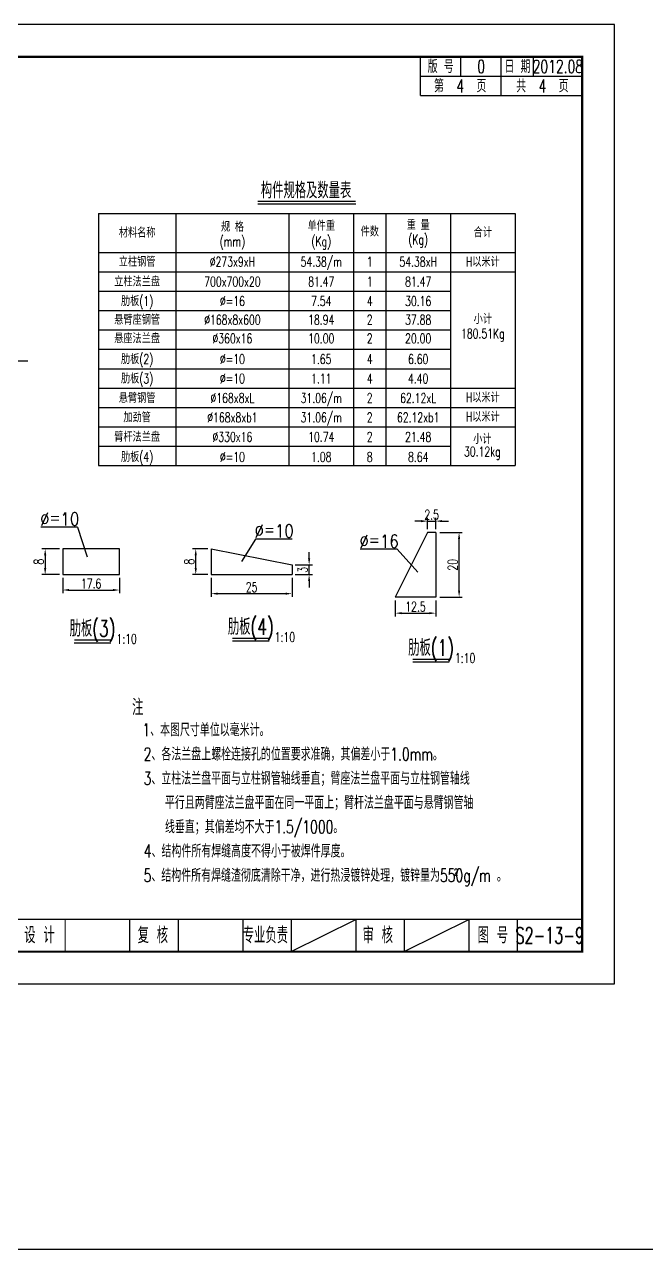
# Model space of a CAD drawing. Extents: x 4349 to 271026, y -15323 to -8945.
# Drawn here: x 4744.3 to 4936.9, y -10336.1 to -9956.9 of the extents above; entities that cross this region are included whole.
import ezdxf
from ezdxf.enums import TextEntityAlignment as Align

# ---------------------------------------------------------------- set-up
doc = ezdxf.new("R2010")
doc.units = 0
doc.header["$LTSCALE"] = 2
doc.header["$PDMODE"] = 32
doc.header["$PDSIZE"] = 0.3
doc.layers.get('0').update_dxf_attribs({"linetype": 'CONTINUOUS'})
doc.layers.get('DEFPOINTS').update_dxf_attribs({"linetype": 'CONTINUOUS'})
for name, color, linetype in [('图框', 7, 'CONTINUOUS'), ('尺寸标注', 4, 'CONTINUOUS'), ('文字', 7, 'CONTINUOUS'), ('文字符号', 7, 'CONTINUOUS'), ('结构1', 1, 'CONTINUOUS')]:
    doc.layers.add(name, color=color, linetype=linetype)
doc.styles.get("Standard").update_dxf_attribs({"font": 'simplex1.shx', "width": 0.7, "bigfont": 'hztxt.shx'})
doc.dimstyles.new('1：10', dxfattribs={"dimtxt": 3, "dimasz": 2, "dimexe": 1, "dimexo": 1, "dimgap": 0.5, "dimtad": 1, "dimrnd": 0.0095, "dimdsep": 46, "dimtxsty": 'Standard', "dimcen": 0.09, "dimclrd": 256, "dimclre": 256, "dimadec": 0, "dimazin": 0, "dimtfac": 1, "dimtix": 1, "dimtmove": 2, "dimatfit": 3, "dimfxl": 0, "dimtolj": 1, "dimtzin": 0, "dimarcsym": 0})

# ---------------------------------------------------------------- blocks, each defined once
blk = doc.blocks.new('series')
at = {"width": 0.75}
for tag, height, p in [('页码', 4, (-35, -19)), ('图名', 5, (-220, -282)), ('图号', 5, (-20, -282))]:
    blk.add_attdef(tag, text='', height=height, dxfattribs=at).set_placement(p, align=Align.MIDDLE_CENTER)
blk = doc.blocks.new('*D126')
at = {"layer": 'DEFPOINTS', "color": 0, "linetype": 'Continuous'}
for p in [(4756.17, -10119.17), (4750.75, -10127.17), (4756.17, -10127.17)]:
    blk.add_point(p, dxfattribs=at)
at = {"layer": '尺寸标注', "linetype": 'Continuous', "lineweight": -2}
for p, q in [((4755.17, -10119.17), (4749.75, -10119.17)), ((4750.75, -10121.17), (4750.75, -10125.17)), ((4755.17, -10127.17), (4749.75, -10127.17))]:
    blk.add_line(p, q, dxfattribs=at)
at = {"layer": '尺寸标注', "linetype": 'Continuous'}
for points in [[(4750.41, -10121.17), (4751.08, -10121.17), (4750.75, -10119.17)], [(4750.41, -10125.17), (4751.08, -10125.17), (4750.75, -10127.17)]]:
    blk.add_solid(points, dxfattribs=at)
at = {"layer": '尺寸标注', "color": 0, "linetype": 'Continuous', "insert": (4748.75, -10123.17), "char_height": 3, "attachment_point": 5, "rotation": 90}
blk.add_mtext('\\A1;8', dxfattribs=at)
blk = doc.blocks.new('*D127')
at = {"layer": 'DEFPOINTS', "color": 0, "linetype": 'Continuous'}
for p in [(4756.17, -10127.17), (4773.77, -10127.17), (4773.77, -10131.94)]:
    blk.add_point(p, dxfattribs=at)
at = {"layer": '尺寸标注', "linetype": 'Continuous', "lineweight": -2}
for p, q in [((4756.17, -10128.17), (4756.17, -10132.94)), ((4773.77, -10128.17), (4773.77, -10132.94)), ((4758.17, -10131.94), (4771.77, -10131.94))]:
    blk.add_line(p, q, dxfattribs=at)
at = {"layer": '尺寸标注', "linetype": 'Continuous'}
for points in [[(4758.17, -10131.6), (4758.17, -10132.27), (4756.17, -10131.94)], [(4771.77, -10131.6), (4771.77, -10132.27), (4773.77, -10131.94)]]:
    blk.add_solid(points, dxfattribs=at)
at = {"layer": '尺寸标注', "color": 0, "linetype": 'Continuous', "insert": (4764.97, -10129.94), "char_height": 3, "attachment_point": 5}
blk.add_mtext('\\A1;17.6', dxfattribs=at)
blk = doc.blocks.new('*D128')
at = {"layer": 'DEFPOINTS', "color": 0, "linetype": 'Continuous'}
for p in [(4802.14, -10127.17), (4827.14, -10127.17), (4827.14, -10133.06)]:
    blk.add_point(p, dxfattribs=at)
at = {"layer": '尺寸标注', "linetype": 'Continuous', "lineweight": -2}
for p, q in [((4802.14, -10128.17), (4802.14, -10134.06)), ((4827.14, -10128.17), (4827.14, -10134.06)), ((4804.14, -10133.06), (4825.14, -10133.06))]:
    blk.add_line(p, q, dxfattribs=at)
at = {"layer": '尺寸标注', "linetype": 'Continuous'}
for points in [[(4804.14, -10132.73), (4804.14, -10133.39), (4802.14, -10133.06)], [(4825.14, -10132.73), (4825.14, -10133.39), (4827.14, -10133.06)]]:
    blk.add_solid(points, dxfattribs=at)
at = {"layer": '尺寸标注', "color": 0, "linetype": 'Continuous', "insert": (4814.64, -10131.06), "char_height": 3, "attachment_point": 5}
blk.add_mtext('\\A1;25', dxfattribs=at)
blk = doc.blocks.new('*D129')
at = {"layer": 'DEFPOINTS', "color": 0, "linetype": 'Continuous'}
for p in [(4797.35, -10119.17), (4802.14, -10119.17), (4802.14, -10127.17)]:
    blk.add_point(p, dxfattribs=at)
at = {"layer": '尺寸标注', "linetype": 'Continuous', "lineweight": -2}
for p, q in [((4801.14, -10119.17), (4796.35, -10119.17)), ((4797.35, -10125.17), (4797.35, -10121.17)), ((4801.14, -10127.17), (4796.35, -10127.17))]:
    blk.add_line(p, q, dxfattribs=at)
at = {"layer": '尺寸标注', "linetype": 'Continuous'}
for points in [[(4797.02, -10121.17), (4797.68, -10121.17), (4797.35, -10119.17)], [(4797.02, -10125.17), (4797.68, -10125.17), (4797.35, -10127.17)]]:
    blk.add_solid(points, dxfattribs=at)
at = {"layer": '尺寸标注', "color": 0, "linetype": 'Continuous', "insert": (4795.35, -10123.17), "char_height": 3, "attachment_point": 5, "rotation": 90}
blk.add_mtext('\\A1;8', dxfattribs=at)
blk = doc.blocks.new('*D130')
at = {"layer": 'DEFPOINTS', "color": 0, "linetype": 'Continuous'}
for p in [(4827.14, -10124.17), (4832.44, -10124.17), (4827.14, -10127.17)]:
    blk.add_point(p, dxfattribs=at)
at = {"layer": '尺寸标注', "linetype": 'Continuous', "lineweight": -2}
for p, q in [((4832.44, -10122.17), (4832.44, -10120.17)), ((4828.14, -10124.17), (4833.44, -10124.17)), ((4832.44, -10127.17), (4832.44, -10124.17)), ((4828.14, -10127.17), (4833.44, -10127.17)), ((4832.44, -10129.17), (4832.44, -10131.17))]:
    blk.add_line(p, q, dxfattribs=at)
at = {"layer": '尺寸标注', "linetype": 'Continuous'}
for points in [[(4832.11, -10122.17), (4832.77, -10122.17), (4832.44, -10124.17)], [(4832.11, -10129.17), (4832.77, -10129.17), (4832.44, -10127.17)]]:
    blk.add_solid(points, dxfattribs=at)
at = {"layer": '尺寸标注', "color": 0, "linetype": 'Continuous', "insert": (4830.44, -10125.67), "char_height": 3, "attachment_point": 5, "rotation": 90}
blk.add_mtext('\\A1;3', dxfattribs=at)
blk = doc.blocks.new('*D131')
at = {"layer": 'DEFPOINTS', "color": 0, "linetype": 'Continuous'}
for p in [(4859.11, -10134.13), (4871.61, -10134.13), (4871.61, -10139.1)]:
    blk.add_point(p, dxfattribs=at)
at = {"layer": '尺寸标注', "linetype": 'Continuous', "lineweight": -2}
for p, q in [((4859.11, -10135.13), (4859.11, -10140.1)), ((4871.61, -10135.13), (4871.61, -10140.1)), ((4861.11, -10139.1), (4869.61, -10139.1))]:
    blk.add_line(p, q, dxfattribs=at)
at = {"layer": '尺寸标注', "linetype": 'Continuous'}
for points in [[(4861.11, -10138.77), (4861.11, -10139.44), (4859.11, -10139.1)], [(4869.61, -10138.77), (4869.61, -10139.44), (4871.61, -10139.1)]]:
    blk.add_solid(points, dxfattribs=at)
at = {"layer": '尺寸标注', "color": 0, "linetype": 'Continuous', "insert": (4865.36, -10137.1), "char_height": 3, "attachment_point": 5}
blk.add_mtext('\\A1;12.5', dxfattribs=at)
blk = doc.blocks.new('*D132')
at = {"layer": 'DEFPOINTS', "color": 0, "linetype": 'Continuous'}
for p in [(4871.61, -10114.13), (4878.86, -10114.13), (4871.61, -10134.13)]:
    blk.add_point(p, dxfattribs=at)
at = {"layer": '尺寸标注', "linetype": 'Continuous', "lineweight": -2}
for p, q in [((4872.86, -10114.13), (4879.86, -10114.13)), ((4878.86, -10132.13), (4878.86, -10116.13)), ((4872.86, -10134.13), (4879.86, -10134.13))]:
    blk.add_line(p, q, dxfattribs=at)
at = {"layer": '尺寸标注', "linetype": 'Continuous'}
for points in [[(4878.53, -10116.13), (4879.19, -10116.13), (4878.86, -10114.13)], [(4878.53, -10132.13), (4879.19, -10132.13), (4878.86, -10134.13)]]:
    blk.add_solid(points, dxfattribs=at)
at = {"layer": '尺寸标注', "color": 0, "linetype": 'Continuous', "insert": (4876.86, -10124.13), "char_height": 3, "attachment_point": 5, "rotation": 90}
blk.add_mtext('\\A1;20', dxfattribs=at)
blk = doc.blocks.new('*D133')
at = {"layer": 'DEFPOINTS', "color": 0, "linetype": 'Continuous'}
for p in [(4871.61, -10110.61), (4869.11, -10114.13), (4871.61, -10114.13)]:
    blk.add_point(p, dxfattribs=at)
at = {"layer": '尺寸标注', "linetype": 'Continuous', "lineweight": -2}
for p, q in [((4867.11, -10110.61), (4865.11, -10110.61)), ((4869.11, -10113.13), (4869.11, -10109.61)), ((4869.11, -10110.61), (4871.61, -10110.61)), ((4871.61, -10113.13), (4871.61, -10109.61)), ((4873.61, -10110.61), (4875.61, -10110.61))]:
    blk.add_line(p, q, dxfattribs=at)
at = {"layer": '尺寸标注', "linetype": 'Continuous'}
for points in [[(4867.11, -10110.28), (4867.11, -10110.94), (4869.11, -10110.61)], [(4873.61, -10110.28), (4873.61, -10110.94), (4871.61, -10110.61)]]:
    blk.add_solid(points, dxfattribs=at)
at = {"layer": '尺寸标注', "color": 0, "linetype": 'Continuous', "insert": (4870.36, -10108.61), "char_height": 3, "attachment_point": 5}
blk.add_mtext('\\A1;2.5', dxfattribs=at)
blk = doc.blocks.new('12345')
at = {"layer": '图框'}
blk.add_lwpolyline([(4926.93, -9362.88), (4926.93, -9065.88), (4506.93, -9065.88), (4506.93, -9362.88)], close=True, dxfattribs=at)

msp = doc.modelspace()

# ---------------------------------------------------------------- linework, layer by layer
at = {"layer": '图框'}
for p, q in [((4866.92857, -9978.88068), (4866.92857, -9966.88068)), ((4879.42857, -9972.88068), (4879.42857, -9966.88068)), ((4891.92857, -9972.88068), (4891.92857, -9966.88068)), ((4901.92857, -9972.88068), (4901.92857, -9966.88068)), ((4866.92857, -9972.88068), (4916.92857, -9972.88068)), ((4891.92857, -9978.88068), (4891.92857, -9972.88068)), ((4866.92857, -9978.88068), (4916.92857, -9978.88068)), ((4881.92858, -10233.88068), (4861.92858, -10243.88068))]:
    msp.add_line(p, q, dxfattribs=at)
at = {"layer": '图框', "linetype": 'Continuous'}
msp.add_line((4826.92858, -10243.88068), (4846.92858, -10233.88068), dxfattribs=at)
msp.add_lwpolyline([(4349.44171, -8945.38857), (7922.30761, -8945.38857), (7922.30761, -10336.07826), (4349.44171, -10336.07826)], close=True, dxfattribs=at)
at = {"layer": '图框'}
for points, const_width in [([(4916.92857, -9966.88068), (4536.92857, -9966.88068), (4536.92858, -10243.88068), (4916.92858, -10243.88068), (4916.92857, -9966.88068)], 0.7), ([(4536.92858, -10233.88068), (4916.92858, -10233.88068)], 0.4), ([(4756.92858, -10243.88068), (4756.92858, -10233.88068)], 0.4), ([(4776.92858, -10243.88068), (4776.92858, -10233.88068)], 0.4), ([(4791.92858, -10243.88068), (4791.92858, -10233.88068)], 0.4), ([(4811.92858, -10243.88068), (4811.92858, -10233.88068)], 0.4), ([(4811.92858, -10243.88068), (4811.92858, -10233.88068)], 0.4), ([(4826.92858, -10243.88068), (4826.92858, -10233.88068)], 0.4), ([(4846.92858, -10243.88068), (4846.92858, -10233.88068)], 0.4), ([(4861.92858, -10243.88068), (4861.92858, -10233.88068)], 0.4), ([(4881.92858, -10243.88068), (4881.92858, -10233.88068)], 0.4), ([(4896.92858, -10243.88068), (4896.92858, -10233.88068)], 0.4)]:
    msp.add_lwpolyline(points, dxfattribs=dict(at, const_width=const_width))
at = {"layer": '尺寸标注', "color": 2}
for p, q in [((4745.40583, -10061.07452), (4732.21676, -10061.07709)), ((4760.79371, -10112.47322), (4749.41097, -10112.47322)), ((4760.79371, -10112.47322), (4763.7521, -10121.63164)), ((4815.80197, -10116.1477), (4811.51629, -10123.10099)), ((4827.18471, -10116.1477), (4815.80197, -10116.1477)), ((4859.66719, -10119.33807), (4848.28445, -10119.33807)), ((4859.66719, -10119.33807), (4866.04602, -10126.45007))]:
    msp.add_line(p, q, dxfattribs=at)
at = {"layer": '文字'}
for p, q in [((4816.52091, -10012.43127), (4846.88373, -10012.43127)), ((4791.20232, -10015.43127), (4791.20232, -10093.43127)), ((4826.20232, -10015.43127), (4826.20232, -10093.43127)), ((4846.20232, -10015.43127), (4846.20232, -10093.43127)), ((4856.20232, -10015.43127), (4856.20232, -10093.43127)), ((4876.20232, -10015.43127), (4876.20232, -10093.43127)), ((4767.20232, -10027.43127), (4896.20232, -10027.43127)), ((4767.20232, -10033.43127), (4896.20232, -10033.43127)), ((4767.20232, -10039.43127), (4876.20232, -10039.43127)), ((4767.20232, -10045.43127), (4876.20232, -10045.43127)), ((4767.20232, -10051.43127), (4876.20232, -10051.43127)), ((4767.20232, -10057.43127), (4876.20232, -10057.43127)), ((4767.20232, -10063.43127), (4876.20232, -10063.43127)), ((4767.20232, -10069.43127), (4896.20232, -10069.43127)), ((4767.20232, -10075.43127), (4896.20232, -10075.43127)), ((4767.20232, -10081.43127), (4896.20232, -10081.43127)), ((4767.20232, -10087.43127), (4876.20232, -10087.43127)), ((4759.72637, -10148.2484), (4771.04207, -10148.2484)), ((4808.71334, -10147.68744), (4820.02904, -10147.68744)), ((4864.50983, -10154.19515), (4875.82553, -10154.19515))]:
    msp.add_line(p, q, dxfattribs=at)
at = {"layer": '文字', "const_width": 0.4}
for points in [[(4816.52091, -10011.60708), (4846.88373, -10011.60708)], [(4759.72637, -10147.42421), (4771.04207, -10147.42421)], [(4808.71334, -10146.86325), (4820.02904, -10146.86325)], [(4864.50983, -10153.37096), (4875.82553, -10153.37096)]]:
    msp.add_lwpolyline(points, dxfattribs=at)
at = {"layer": '文字符号', "color": 1}
for p, q in [((4767.20232, -10015.43127), (4767.20232, -10093.43127)), ((4767.20232, -10015.43127), (4896.20232, -10015.43127)), ((4896.20232, -10015.43127), (4896.20232, -10093.43127)), ((4767.20232, -10093.43127), (4896.20232, -10093.43127))]:
    msp.add_line(p, q, dxfattribs=at)
at = {"layer": '结构1'}
for p, q in [((4869.10826, -10114.12969), (4859.10826, -10134.12969)), ((4871.60826, -10114.12969), (4869.10826, -10114.12969)), ((4871.60826, -10114.12969), (4871.60826, -10134.12969)), ((4802.14483, -10119.16965), (4802.14483, -10127.16965)), ((4802.14483, -10119.16965), (4827.14483, -10124.16965)), ((4827.14483, -10124.16965), (4827.14483, -10127.16965)), ((4802.14483, -10127.16965), (4827.14483, -10127.16965)), ((4871.60826, -10134.12969), (4859.10826, -10134.12969))]:
    msp.add_line(p, q, dxfattribs=at)
msp.add_lwpolyline([(4773.77307, -10127.16965), (4773.77307, -10119.16965), (4756.17307, -10119.16965), (4756.17307, -10127.16965)], close=True, dxfattribs=at)

# ---------------------------------------------------------------- block references
at = {"layer": '图框', "linetype": 'Continuous'}
msp.add_blockref('12345', (0, -891), dxfattribs=at)
at = {"layer": '图框'}
ref = msp.add_blockref('series', (4926.92858, -9956.88068), dxfattribs=at)
ref.add_attrib('页码', '第  4  页    共  4  页', dxfattribs={"layer": '0', "height": 4, "width": 0.7}).set_placement((4891.92857, -9975.88068), align=Align.MIDDLE_CENTER)
ref.add_attrib('图名', '%%C273单悬臂式标志一般构造图', dxfattribs={"layer": '0', "height": 5, "width": 0.7}).set_placement((4706.92858, -10238.88068), align=Align.MIDDLE_CENTER)
ref.add_attrib('图号', 'S2-13-9', dxfattribs={"layer": '0', "height": 5, "width": 0.65}).set_placement((4906.92858, -10238.88068), align=Align.MIDDLE_CENTER)

# ---------------------------------------------------------------- texts
at = {"layer": '图框', "width": 0.7}
for s, height, p in [('版 号', 4, (4873.17857, -9969.88068)), ('0', 4, (4885.67857, -9969.88068)), ('日 期', 4, (4896.92857, -9969.88068)), ('2012.08', 4, (4909.42857, -9969.88068)), ('设 计', 5, (4748.97324, -10238.7861)), ('复 核', 5, (4784.06806, -10238.7861)), ('专业负责', 5, (4818.9188, -10238.7861)), ('审 核', 5, (4853.69261, -10238.7861)), ('图 号', 5, (4889.31178, -10238.7861))]:
    msp.add_text(s, height=height, dxfattribs=at).set_placement(p, align=Align.MIDDLE_CENTER)
at = {"layer": '文字'}
for s, height, width, p in [('构件规格及数量表', 5, 0.7, (4831.49214, -10008.22086)), ('规 格', 3, 0.7, (4808.70232, -10019.50432)), ('单件重', 3, 0.7, (4836.20232, -10019.18539)), ('重 量', 3, 0.7, (4866.20232, -10018.9462)), ('材料名称', 3, 0.7, (4779.20232, -10021.30833)), ('(mm)', 3, 0.7, (4808.70232, -10024.06913)), ('(Kg)', 3, 0.7, (4836.20232, -10023.9894)), ('件数', 3, 0.7, (4851.20232, -10020.9894)), ('(Kg)', 3, 0.7, (4866.20232, -10023.43127)), ('合计', 3, 0.7, (4886.20232, -10021.2286)), ('立柱钢管', 3, 0.7, (4779.20232, -10030.32275)), ('%%C273x9xH', 3, 0.7, (4808.70232, -10030.32275)), ('54.38/m', 3, 0.7, (4836.20232, -10030.32275)), ('1', 3, 0.7, (4851.20232, -10030.32275)), ('54.38xH', 3, 0.7, (4866.20232, -10030.32275)), ('H以米计', 3, 0.7, (4886.20232, -10030.32275)), ('立柱法兰盘', 3, 0.7, (4779.20232, -10036.47081)), ('700x700x20', 3, 0.7, (4808.70232, -10036.47081)), ('81.47', 3, 0.7, (4836.20232, -10036.47081)), ('1', 3, 0.7, (4851.20232, -10036.47081)), ('81.47', 3, 0.7, (4866.20232, -10036.47081)), ('肋板(1)', 3, 0.7, (4779.20232, -10042.49716)), ('%%C=16', 3, 0.7, (4808.70232, -10042.49716)), ('7.54', 3, 0.7, (4836.20232, -10042.49716)), ('4', 3, 0.7, (4851.20232, -10042.49716)), ('30.16', 3, 0.7, (4866.20232, -10042.49716)), ('悬臂座钢管', 3, 0.7, (4779.20232, -10048.28011)), ('%%C168x8x600', 3, 0.7, (4808.70232, -10048.28011)), ('18.94', 3, 0.7, (4836.20232, -10048.28011)), ('2', 3, 0.7, (4851.20232, -10048.28011)), ('37.88', 3, 0.7, (4866.20232, -10048.28011)), ('小计', 3, 0.7, (4886.20966, -10048.05872)), ('悬座法兰盘', 3, 0.7, (4779.20232, -10054.06306)), ('180.51Kg', 3, 0.7, (4886.20966, -10052.54919)), ('%%C360x16', 3, 0.7, (4808.70232, -10054.06306)), ('10.00', 3, 0.7, (4836.20232, -10054.06306)), ('2', 3, 0.7, (4851.20232, -10054.06306)), ('20.00', 3, 0.7, (4866.20232, -10054.06306)), ('肋板(2)', 3, 0.7, (4779.20232, -10060.45453)), ('%%C=10', 3, 0.7, (4808.70232, -10060.45453)), ('1.65', 3, 0.7, (4836.20232, -10060.45453)), ('4', 3, 0.7, (4851.20232, -10060.45453)), ('6.60', 3, 0.7, (4866.20232, -10060.45453)), ('肋板(3)', 3, 0.7, (4779.20232, -10066.48089)), ('%%C=10', 3, 0.7, (4808.70232, -10066.48089)), ('1.11', 3, 0.7, (4836.20232, -10066.48089)), ('4', 3, 0.7, (4851.20232, -10066.48089)), ('4.40', 3, 0.7, (4866.20232, -10066.48089)), ('悬臂钢管', 3, 0.7, (4779.20232, -10072.50725)), ('%%C168x8xL', 3, 0.7, (4808.70232, -10072.50725)), ('31.06/m', 3, 0.7, (4836.20232, -10072.50725)), ('2', 3, 0.7, (4851.20232, -10072.50725)), ('62.12xL', 3, 0.7, (4866.20232, -10072.50725)), ('H以米计', 3, 0.7, (4886.20232, -10072.32275)), ('加劲管', 3, 0.7, (4779.20232, -10078.50725)), ('%%C168x8xb1', 3, 0.7, (4808.70232, -10078.50725)), ('31.06/m', 3, 0.7, (4836.20232, -10078.50725)), ('2', 3, 0.7, (4851.20232, -10078.50725)), ('62.12xb1', 3, 0.7, (4866.20232, -10078.50725)), ('H以米计', 3, 0.7, (4886.20232, -10078.32275)), ('臂杆法兰盘', 3, 0.7, (4779.20232, -10084.53361)), ('%%C330x16', 3, 0.7, (4808.70232, -10084.53361)), ('10.74', 3, 0.7, (4836.20232, -10084.53361)), ('2', 3, 0.7, (4851.20232, -10084.53361)), ('21.48', 3, 0.7, (4866.20232, -10084.53361)), ('小计', 3, 0.7, (4886.05109, -10085.18849)), ('肋板(4)', 3, 0.7, (4779.20232, -10090.74987)), ('%%C=10', 3, 0.7, (4808.70232, -10090.74987)), ('1.08', 3, 0.7, (4836.20232, -10090.74987)), ('8', 3, 0.7, (4851.20232, -10090.74987)), ('8.64', 3, 0.7, (4866.20232, -10090.74987)), ('30.12kg', 3, 0.7, (4886.05109, -10089.09131)), ('%%C＝10', 4, 0.85, (4755.24083, -10109.97322)), ('%%C＝10', 4, 0.85, (4821.63183, -10113.6477)), ('%%C＝16', 4, 0.85, (4854.11431, -10116.83807)), ('肋板(3)', 5, 0.7, (4765.41774, -10143.84696)), ('肋板(4)', 5, 0.7, (4814.40471, -10143.28601)), ('1:10', 3, 0.7, (4775.95694, -10147.06416)), ('1:10', 3, 0.7, (4824.94391, -10146.5032)), ('肋板(1)', 5, 0.7, (4870.2012, -10149.79372)), ('1:10', 3, 0.7, (4880.7404, -10153.01091))]:
    msp.add_text(s, height=height, dxfattribs=dict(at, width=width)).set_placement(p, align=Align.MIDDLE_CENTER)
at = {"layer": '文字', "linetype": 'Continuous', "width": 0.7}
for s, height, p in [('注', 5, (4777.62677, -10170.72348)), ('1、本图尺寸单位以毫米计。', 4, (4780.83011, -10177.20428)), ('2、各法兰盘上螺栓连接孔的位置要求准确，其偏差小于1.0mm。', 4, (4781.23082, -10184.73971)), ('3、立柱法兰盘平面与立柱钢管轴线垂直；臂座法兰盘平面与立柱钢管轴线', 4, (4781.21261, -10192.23971)), ('   平行且两臂座法兰盘平面在同一平面上；臂杆法兰盘平面与悬臂钢管轴', 4, (4781.55868, -10199.73971)), ('   线垂直；其偏差均不大于1.5/1000。', 4, (4781.55868, -10207.23971)), ('4、结构件所有焊缝高度不得小于被焊件厚度。', 4, (4781.26725, -10214.73971)), ('5、结构件所有焊缝渣彻底清除干净，进行热浸镀锌处理，镀锌量为550g/m 。 ', 4, (4781.21261, -10222.27514)), ('2', 2, (4877.25704, -10220.27306))]:
    msp.add_text(s, height=height, dxfattribs=at).set_placement(p)

# ---------------------------------------------------------------- dimensions: what is measured, and where the dimension line sits
at = {"layer": '尺寸标注', "linetype": 'Continuous'}
for base, p1, p2, picture, middle in [((4871.60826, -10110.61064), (4869.10826, -10114.12969), (4871.60826, -10114.12969), '*D133', (4870.35826, -10108.61064)), ((4773.77307, -10131.93577), (4756.17307, -10127.16965), (4773.77307, -10127.16965), '*D127', (4764.97307, -10129.93577)), ((4827.14483, -10133.06022), (4802.14483, -10127.16965), (4827.14483, -10127.16965), '*D128', (4814.64483, -10131.06022)), ((4871.60826, -10139.10396), (4859.10826, -10134.12969), (4871.60826, -10134.12969), '*D131', (4865.35826, -10137.10396))]:
    dim = msp.add_linear_dim(base=base, p1=p1, p2=p2, dimstyle='1：10', dxfattribs=at)
    dim.commit()
    dim.dimension.update_dxf_attribs({"geometry": picture, "text_midpoint": middle})
for base, p1, p2, picture, middle in [((4878.86036, -10114.12969), (4871.60826, -10134.12969), (4871.60826, -10114.12969), '*D132', (4876.86036, -10124.12969)), ((4750.74562, -10127.16965), (4756.17307, -10119.16965), (4756.17307, -10127.16965), '*D126', (4748.74562, -10123.16965)), ((4797.34936, -10119.16965), (4802.14483, -10127.16965), (4802.14483, -10119.16965), '*D129', (4795.34936, -10123.16965)), ((4832.43851, -10124.16965), (4827.14483, -10127.16965), (4827.14483, -10124.16965), '*D130', (4830.43851, -10125.66965))]:
    dim = msp.add_linear_dim(base=base, p1=p1, p2=p2, angle=90, dimstyle='1：10', dxfattribs=at)
    dim.commit()
    dim.dimension.update_dxf_attribs({"geometry": picture, "text_midpoint": middle})

doc.saveas('drawing.dxf')
